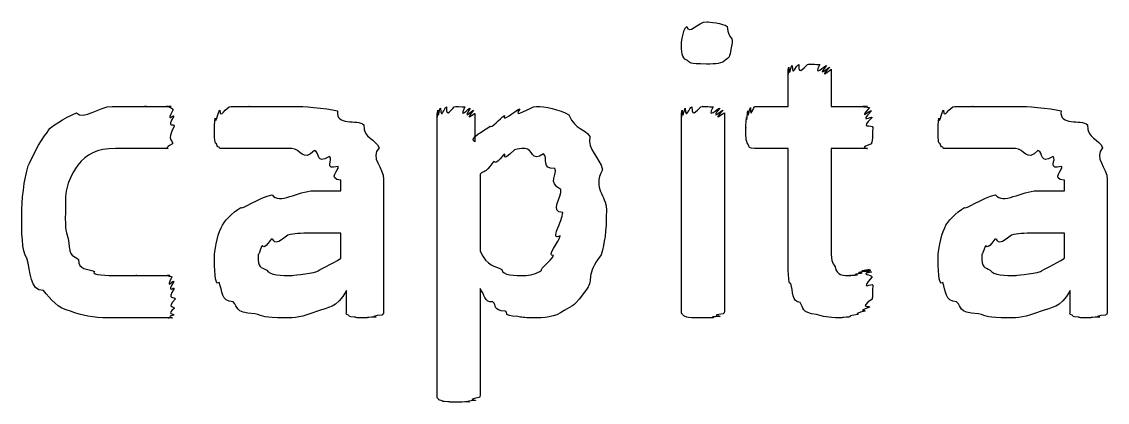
# Model space of a CAD drawing. Header units: millimetres. Extents: x 0 to 216, y 0 to 279.
# Drawn here: x 153.93 to 162.99, y 123.26 to 126.44 of the extents above; entities that cross this region are included whole.
import ezdxf

# ---------------------------------------------------------------- set-up
doc = ezdxf.new("R2010")
doc.units = ezdxf.units.MM
doc.layers.get('0').update_dxf_attribs({"linetype": 'CONTINUOUS'})

msp = doc.modelspace()

# ---------------------------------------------------------------- linework, layer by layer
at = {"color": 0}
for p, q in [((159.858, 126.258), (159.858, 126.258)), ((160.324, 125.729), (160.324, 126.038)), ((160.682, 126.038), (160.682, 125.729)), ((160.048, 125.729), (160.324, 125.729)), ((160.682, 125.729), (160.985, 125.729)), ((157.397, 123.321), (157.397, 125.669)), ((157.711, 125.669), (157.711, 125.432)), ((159.434, 124.021), (159.434, 125.674)), ((159.792, 125.674), (159.792, 124.021)), ((160.324, 125.377), (160.043, 125.377)), ((160.324, 124.484), (160.324, 125.377)), ((160.985, 125.377), (160.682, 125.377)), ((160.682, 125.377), (160.682, 124.605)), ((157.755, 125.162), (157.755, 124.522)), ((156.592, 125.024), (156.592, 125.112)), ((156.95, 125.118), (156.95, 124.021)), ((162.628, 125.024), (162.628, 125.112)), ((162.986, 125.118), (162.986, 124.021)), ((156.366, 125.024), (156.592, 125.024)), ((162.402, 125.024), (162.628, 125.024)), ((158.808, 124.87), (158.808, 124.87)), ((158.444, 124.842), (158.444, 124.842)), ((156.592, 124.671), (156.355, 124.671)), ((156.592, 124.462), (156.592, 124.671)), ((162.628, 124.671), (162.391, 124.671)), ((162.628, 124.462), (162.628, 124.671)), ((161.029, 124.236), (161.029, 124.236)), ((156.641, 124.021), (156.641, 124.192)), ((157.755, 124.208), (157.755, 123.321)), ((162.677, 124.021), (162.677, 124.192)), ((155.21, 124.12), (155.21, 124.12))]:
    msp.add_line(p, q, dxfattribs=at)
for points in [[(159.478, 126.396), (159.495, 126.317), (159.567, 126.435), (159.649, 126.435)], [(159.649, 126.435), (159.657, 126.435), (159.784, 126.421), (159.814, 126.396)], [(159.434, 126.258), (159.434, 126.266), (159.447, 126.37), (159.478, 126.396)], [(159.814, 126.396), (159.833, 126.27), (159.858, 126.328), (159.858, 126.258)], [(159.478, 126.115), (159.434, 126.129), (159.434, 126.188), (159.434, 126.258)], [(159.858, 126.258), (159.833, 126.133), (159.841, 126.146), (159.808, 126.121)], [(159.643, 126.082), (159.492, 126.082), (159.507, 126.093), (159.478, 126.115)], [(159.808, 126.121), (159.771, 126.082), (159.723, 126.082), (159.643, 126.082)], [(160.324, 126.038), (160.324, 125.939), (160.325, 126.046), (160.329, 126.055)], [(160.329, 126.055), (160.335, 125.953), (160.346, 126.067), (160.357, 126.071)], [(160.357, 126.071), (160.36, 125.961), (160.39, 126.077), (160.412, 126.077)], [(160.412, 126.077), (160.408, 125.964), (160.467, 126.082), (160.5, 126.082)], [(160.5, 126.082), (160.478, 126.082), (160.566, 126.08), (160.588, 126.077)], [(160.588, 126.077), (160.525, 125.961), (160.632, 126.074), (160.643, 126.071)], [(160.643, 126.071), (160.551, 125.953), (160.667, 126.062), (160.671, 126.055)], [(160.671, 126.055), (160.562, 125.939), (160.682, 126.041), (160.682, 126.038)], [(154.389, 125.674), (154.445, 125.611), (154.579, 125.729), (154.686, 125.729)], [(154.686, 125.729), (154.721, 125.729), (154.787, 125.729), (154.835, 125.729)], [(154.835, 125.729), (154.82, 125.729), (154.932, 125.729), (154.973, 125.729)], [(154.973, 125.729), (154.901, 125.729), (155.05, 125.729), (155.083, 125.729)], [(155.083, 125.729), (155.084, 125.729), (155.138, 125.729), (155.149, 125.729)], [(155.149, 125.729), (155.111, 125.729), (155.172, 125.729), (155.177, 125.729)], [(155.177, 125.729), (155.122, 125.729), (155.189, 125.72), (155.193, 125.702)], [(155.193, 125.702), (155.128, 125.578), (155.199, 125.669), (155.199, 125.647)], [(155.545, 125.63), (155.55, 125.567), (155.564, 125.674), (155.583, 125.696)], [(155.583, 125.696), (155.586, 125.611), (155.633, 125.729), (155.677, 125.729)], [(155.677, 125.729), (155.674, 125.729), (155.772, 125.729), (155.831, 125.729)], [(155.831, 125.729), (155.793, 125.729), (155.952, 125.729), (156.019, 125.729)], [(156.019, 125.729), (156.046, 125.729), (156.158, 125.729), (156.228, 125.729)], [(156.228, 125.729), (156.247, 125.729), (156.472, 125.716), (156.565, 125.691)], [(156.565, 125.691), (156.549, 125.56), (156.73, 125.626), (156.785, 125.575)], [(157.397, 125.669), (157.397, 125.586), (157.398, 125.692), (157.402, 125.696)], [(157.402, 125.696), (157.404, 125.597), (157.413, 125.709), (157.424, 125.713)], [(157.424, 125.713), (157.43, 125.608), (157.455, 125.724), (157.474, 125.724)], [(157.474, 125.724), (157.47, 125.611), (157.521, 125.729), (157.551, 125.729)], [(157.551, 125.729), (157.532, 125.729), (157.609, 125.727), (157.628, 125.724)], [(157.628, 125.724), (157.569, 125.608), (157.661, 125.72), (157.672, 125.713)], [(157.672, 125.713), (157.595, 125.597), (157.696, 125.703), (157.7, 125.696)], [(157.7, 125.696), (157.606, 125.582), (157.711, 125.68), (157.711, 125.669)], [(157.959, 125.652), (157.933, 125.586), (158.044, 125.696), (158.086, 125.707)], [(158.086, 125.707), (158.017, 125.611), (158.175, 125.729), (158.224, 125.729)], [(158.224, 125.729), (158.29, 125.729), (158.419, 125.705), (158.494, 125.658)], [(159.434, 125.674), (159.434, 125.582), (159.435, 125.688), (159.439, 125.696)], [(159.439, 125.696), (159.445, 125.597), (159.456, 125.709), (159.466, 125.713)], [(159.466, 125.713), (159.469, 125.608), (159.5, 125.724), (159.522, 125.724)], [(159.522, 125.724), (159.518, 125.611), (159.577, 125.729), (159.61, 125.729)], [(159.61, 125.729), (159.588, 125.729), (159.676, 125.727), (159.698, 125.724)], [(159.698, 125.724), (159.635, 125.608), (159.742, 125.72), (159.753, 125.713)], [(159.753, 125.713), (159.661, 125.597), (159.777, 125.703), (159.781, 125.696)], [(159.781, 125.696), (159.672, 125.582), (159.792, 125.681), (159.792, 125.674)], [(159.977, 125.636), (159.978, 125.571), (159.983, 125.676), (159.988, 125.691)], [(159.988, 125.691), (159.989, 125.6), (160.001, 125.714), (160.009, 125.718)], [(160.009, 125.718), (160.007, 125.611), (160.033, 125.729), (160.048, 125.729)], [(160.985, 125.729), (160.889, 125.729), (160.998, 125.725), (161.002, 125.718)], [(161.002, 125.718), (160.9, 125.6), (161.014, 125.705), (161.018, 125.691)], [(161.018, 125.691), (160.908, 125.571), (161.024, 125.658), (161.024, 125.636)], [(161.58, 125.63), (161.586, 125.567), (161.6, 125.674), (161.619, 125.696)], [(161.619, 125.696), (161.622, 125.611), (161.669, 125.729), (161.713, 125.729)], [(161.713, 125.729), (161.71, 125.729), (161.808, 125.729), (161.867, 125.729)], [(161.867, 125.729), (161.829, 125.729), (161.988, 125.729), (162.054, 125.729)], [(162.054, 125.729), (162.082, 125.729), (162.194, 125.729), (162.264, 125.729)], [(162.264, 125.729), (162.283, 125.729), (162.508, 125.716), (162.6, 125.691)], [(162.6, 125.691), (162.585, 125.56), (162.766, 125.626), (162.821, 125.575)], [(154.146, 125.514), (154.143, 125.542), (154.296, 125.641), (154.389, 125.674)], [(155.199, 125.647), (155.133, 125.534), (155.204, 125.597), (155.204, 125.564)], [(155.539, 125.531), (155.539, 125.523), (155.54, 125.608), (155.545, 125.63)], [(157.838, 125.564), (157.849, 125.538), (157.918, 125.63), (157.959, 125.652)], [(158.494, 125.658), (158.554, 125.52), (158.626, 125.553), (158.67, 125.476)], [(159.971, 125.553), (159.971, 125.527), (159.972, 125.614), (159.977, 125.636)], [(161.024, 125.636), (160.911, 125.527), (161.029, 125.586), (161.029, 125.553)], [(161.575, 125.531), (161.575, 125.523), (161.576, 125.608), (161.58, 125.63)], [(153.986, 125.233), (154.008, 125.277), (154.08, 125.44), (154.146, 125.514)], [(155.204, 125.564), (155.133, 125.432), (155.199, 125.444), (155.188, 125.415)], [(155.539, 125.465), (155.539, 125.457), (155.539, 125.509), (155.539, 125.531)], [(156.785, 125.575), (156.781, 125.457), (156.886, 125.459), (156.912, 125.382)], [(157.711, 125.432), (157.65, 125.465), (157.796, 125.527), (157.838, 125.564)], [(159.988, 125.415), (159.971, 125.432), (159.971, 125.49), (159.971, 125.553)], [(161.029, 125.553), (161.029, 125.432), (161.025, 125.444), (161.018, 125.415)], [(161.575, 125.465), (161.575, 125.457), (161.575, 125.509), (161.575, 125.531)], [(162.821, 125.575), (162.816, 125.457), (162.921, 125.459), (162.947, 125.382)], [(155.188, 125.415), (155.111, 125.377), (155.163, 125.377), (155.149, 125.377)], [(155.556, 125.415), (155.542, 125.417), (155.542, 125.446), (155.539, 125.465)], [(155.578, 125.388), (155.557, 125.391), (155.563, 125.404), (155.556, 125.415)], [(158.67, 125.476), (158.645, 125.366), (158.753, 125.306), (158.775, 125.2)], [(160.043, 125.377), (159.996, 125.377), (160.001, 125.389), (159.988, 125.415)], [(161.018, 125.415), (160.897, 125.377), (160.999, 125.377), (160.985, 125.377)], [(161.592, 125.415), (161.578, 125.417), (161.578, 125.446), (161.575, 125.465)], [(161.613, 125.388), (161.593, 125.391), (161.598, 125.404), (161.592, 125.415)], [(154.714, 125.377), (154.551, 125.377), (154.473, 125.33), (154.4, 125.239)], [(154.885, 125.377), (154.754, 125.377), (154.78, 125.377), (154.714, 125.377)], [(155.006, 125.377), (154.967, 125.377), (154.932, 125.377), (154.885, 125.377)], [(155.094, 125.377), (155.036, 125.377), (155.042, 125.377), (155.006, 125.377)], [(155.149, 125.377), (155.08, 125.377), (155.116, 125.377), (155.094, 125.377)], [(155.605, 125.377), (155.572, 125.377), (155.585, 125.379), (155.578, 125.388)], [(155.677, 125.377), (155.597, 125.377), (155.619, 125.377), (155.605, 125.377)], [(155.798, 125.377), (155.663, 125.377), (155.71, 125.377), (155.677, 125.377)], [(155.964, 125.377), (155.877, 125.377), (155.845, 125.377), (155.798, 125.377)], [(156.184, 125.377), (156.005, 125.377), (156.03, 125.377), (155.964, 125.377)], [(156.372, 125.36), (156.278, 125.258), (156.257, 125.377), (156.184, 125.377)], [(156.498, 125.311), (156.38, 125.236), (156.422, 125.349), (156.372, 125.36)], [(156.912, 125.382), (156.832, 125.302), (156.95, 125.217), (156.95, 125.118)], [(157.953, 125.327), (157.856, 125.211), (157.893, 125.29), (157.86, 125.261)], [(158.042, 125.366), (157.915, 125.244), (157.982, 125.345), (157.953, 125.327)], [(158.13, 125.377), (158.091, 125.377), (158.071, 125.373), (158.042, 125.366)], [(158.284, 125.332), (158.182, 125.258), (158.192, 125.377), (158.13, 125.377)], [(158.378, 125.211), (158.264, 125.2), (158.324, 125.302), (158.284, 125.332)], [(161.641, 125.377), (161.608, 125.377), (161.621, 125.379), (161.613, 125.388)], [(161.713, 125.377), (161.633, 125.377), (161.655, 125.377), (161.641, 125.377)], [(161.834, 125.377), (161.699, 125.377), (161.746, 125.377), (161.713, 125.377)], [(161.999, 125.377), (161.913, 125.377), (161.881, 125.377), (161.834, 125.377)], [(162.22, 125.377), (162.041, 125.377), (162.065, 125.377), (161.999, 125.377)], [(162.407, 125.36), (162.314, 125.258), (162.293, 125.377), (162.22, 125.377)], [(162.534, 125.311), (162.416, 125.236), (162.458, 125.349), (162.407, 125.36)], [(162.947, 125.382), (162.868, 125.302), (162.986, 125.217), (162.986, 125.118)], [(153.931, 124.825), (153.931, 124.936), (153.949, 125.123), (153.986, 125.233)], [(154.4, 125.239), (154.291, 125.075), (154.295, 125.014), (154.295, 124.842)], [(156.57, 125.228), (156.446, 125.192), (156.531, 125.288), (156.498, 125.311)], [(157.86, 125.261), (157.789, 125.156), (157.791, 125.202), (157.755, 125.162)], [(162.606, 125.228), (162.482, 125.192), (162.567, 125.288), (162.534, 125.311)], [(156.592, 125.112), (156.476, 125.126), (156.584, 125.195), (156.57, 125.228)], [(158.428, 125.035), (158.312, 125.097), (158.403, 125.159), (158.378, 125.211)], [(158.775, 125.2), (158.689, 125.038), (158.808, 124.987), (158.808, 124.87)], [(162.628, 125.112), (162.512, 125.126), (162.62, 125.195), (162.606, 125.228)], [(155.76, 124.886), (155.756, 124.861), (155.915, 124.969), (156.019, 124.991)], [(156.019, 124.991), (156.079, 124.906), (156.236, 125.024), (156.366, 125.024)], [(158.444, 124.842), (158.33, 124.85), (158.438, 124.972), (158.428, 125.035)], [(161.796, 124.886), (161.791, 124.861), (161.951, 124.969), (162.054, 124.991)], [(162.054, 124.991), (162.115, 124.906), (162.272, 125.024), (162.402, 125.024)], [(155.594, 124.715), (155.616, 124.77), (155.689, 124.842), (155.76, 124.886)], [(158.808, 124.87), (158.808, 124.663), (158.793, 124.602), (158.764, 124.489)], [(161.63, 124.715), (161.652, 124.77), (161.725, 124.842), (161.796, 124.886)], [(153.975, 124.462), (153.931, 124.52), (153.931, 124.689), (153.931, 124.825)], [(154.295, 124.842), (154.291, 124.696), (154.303, 124.677), (154.322, 124.611)], [(158.422, 124.649), (158.33, 124.601), (158.444, 124.776), (158.444, 124.842)], [(155.539, 124.473), (155.539, 124.513), (155.557, 124.645), (155.594, 124.715)], [(161.575, 124.473), (161.575, 124.513), (161.593, 124.645), (161.63, 124.715)], [(154.322, 124.611), (154.328, 124.45), (154.368, 124.495), (154.405, 124.45)], [(156.013, 124.622), (155.936, 124.506), (155.949, 124.586), (155.931, 124.561)], [(156.151, 124.655), (156.009, 124.535), (156.049, 124.635), (156.013, 124.622)], [(156.355, 124.671), (156.241, 124.671), (156.209, 124.666), (156.151, 124.655)], [(158.367, 124.484), (158.303, 124.479), (158.411, 124.59), (158.422, 124.649)], [(160.682, 124.605), (160.679, 124.413), (160.693, 124.437), (160.715, 124.39)], [(162.049, 124.622), (161.972, 124.506), (161.984, 124.586), (161.966, 124.561)], [(162.187, 124.655), (162.045, 124.535), (162.085, 124.635), (162.049, 124.622)], [(162.391, 124.671), (162.276, 124.671), (162.245, 124.666), (162.187, 124.655)], [(155.931, 124.561), (155.899, 124.458), (155.903, 124.513), (155.903, 124.484)], [(157.755, 124.522), (157.816, 124.387), (157.878, 124.404), (157.937, 124.368)], [(161.966, 124.561), (161.935, 124.458), (161.939, 124.513), (161.939, 124.484)], [(154.113, 124.192), (153.993, 124.189), (154.008, 124.354), (153.975, 124.462)], [(154.405, 124.45), (154.401, 124.362), (154.485, 124.374), (154.537, 124.351)], [(155.578, 124.258), (155.539, 124.222), (155.539, 124.391), (155.539, 124.473)], [(155.903, 124.484), (155.899, 124.376), (155.926, 124.391), (155.975, 124.362)], [(156.393, 124.351), (156.406, 124.365), (156.522, 124.413), (156.592, 124.462)], [(158.268, 124.362), (158.253, 124.376), (158.341, 124.431), (158.367, 124.484)], [(158.764, 124.489), (158.634, 124.321), (158.699, 124.285), (158.648, 124.208)], [(160.346, 124.252), (160.324, 124.222), (160.324, 124.395), (160.324, 124.484)], [(161.613, 124.258), (161.575, 124.222), (161.575, 124.391), (161.575, 124.473)], [(161.939, 124.484), (161.935, 124.376), (161.962, 124.391), (162.01, 124.362)], [(162.429, 124.351), (162.442, 124.365), (162.558, 124.413), (162.628, 124.462)], [(154.537, 124.351), (154.507, 124.318), (154.653, 124.318), (154.719, 124.318)], [(155.975, 124.362), (155.998, 124.318), (156.097, 124.318), (156.19, 124.318)], [(156.19, 124.318), (156.163, 124.318), (156.33, 124.329), (156.393, 124.351)], [(157.937, 124.368), (157.933, 124.318), (158.055, 124.318), (158.119, 124.318)], [(158.119, 124.318), (158.171, 124.318), (158.226, 124.332), (158.268, 124.362)], [(160.715, 124.39), (160.727, 124.318), (160.784, 124.318), (160.847, 124.318)], [(160.903, 124.324), (160.842, 124.329), (160.93, 124.336), (160.941, 124.34)], [(160.941, 124.34), (160.867, 124.34), (160.966, 124.353), (160.974, 124.357)], [(160.974, 124.357), (160.886, 124.351), (160.993, 124.368), (161.002, 124.368)], [(161.002, 124.368), (160.897, 124.351), (161.008, 124.365), (161.013, 124.362)], [(161.013, 124.362), (160.904, 124.347), (161.018, 124.357), (161.018, 124.346)], [(161.018, 124.346), (160.908, 124.329), (161.024, 124.325), (161.024, 124.307)], [(162.01, 124.362), (162.034, 124.318), (162.133, 124.318), (162.226, 124.318)], [(162.226, 124.318), (162.199, 124.318), (162.366, 124.329), (162.429, 124.351)], [(154.719, 124.318), (154.758, 124.318), (154.842, 124.318), (154.89, 124.318)], [(154.89, 124.318), (154.853, 124.318), (154.98, 124.318), (155.017, 124.318)], [(155.017, 124.318), (155.044, 124.318), (155.083, 124.318), (155.105, 124.318)], [(155.105, 124.318), (155.091, 124.318), (155.151, 124.318), (155.166, 124.318)], [(155.166, 124.318), (155.113, 124.318), (155.178, 124.314), (155.182, 124.307)], [(155.182, 124.307), (155.125, 124.186), (155.195, 124.287), (155.199, 124.269)], [(155.199, 124.269), (155.133, 124.153), (155.204, 124.233), (155.204, 124.208)], [(155.694, 124.098), (155.594, 124.098), (155.607, 124.194), (155.578, 124.258)], [(160.423, 124.092), (160.357, 124.094), (160.364, 124.189), (160.346, 124.252)], [(160.847, 124.318), (160.812, 124.318), (160.887, 124.32), (160.903, 124.324)], [(161.024, 124.307), (160.911, 124.175), (161.029, 124.265), (161.029, 124.236)], [(161.029, 124.236), (161.029, 124.098), (161.026, 124.149), (161.024, 124.12)], [(161.729, 124.098), (161.63, 124.098), (161.642, 124.194), (161.613, 124.258)], [(154.339, 124.021), (154.231, 124.043), (154.175, 124.117), (154.113, 124.192)], [(155.204, 124.208), (155.135, 124.101), (155.21, 124.153), (155.21, 124.12)], [(156.641, 124.192), (156.553, 124.038), (156.487, 124.056), (156.399, 124.021)], [(157.86, 124.098), (157.789, 124.087), (157.791, 124.167), (157.755, 124.208)], [(158.648, 124.208), (158.532, 124.05), (158.532, 124.07), (158.455, 124.026)], [(162.677, 124.192), (162.589, 124.038), (162.523, 124.056), (162.435, 124.021)], [(155.21, 124.12), (155.135, 124.038), (155.207, 124.065), (155.204, 124.043)], [(155.876, 123.999), (155.694, 124.01), (155.744, 124.054), (155.694, 124.098)], [(157.964, 124.021), (157.86, 124.024), (157.896, 124.068), (157.86, 124.098)], [(160.561, 123.993), (160.426, 124.006), (160.459, 124.048), (160.423, 124.092)], [(161.002, 124.054), (160.886, 124.012), (160.981, 124.032), (160.963, 124.021)], [(161.024, 124.12), (160.904, 124.038), (161.013, 124.068), (161.002, 124.054)], [(161.911, 123.999), (161.729, 124.01), (161.78, 124.054), (161.729, 124.098)], [(154.653, 123.965), (154.529, 123.965), (154.43, 123.983), (154.339, 124.021)], [(154.813, 123.965), (154.703, 123.965), (154.708, 123.965), (154.653, 123.965)], [(154.962, 123.965), (154.809, 123.965), (154.868, 123.965), (154.813, 123.965)], [(155.083, 123.965), (155.018, 123.965), (155.009, 123.965), (154.962, 123.965)], [(155.16, 123.965), (155.089, 123.965), (155.119, 123.965), (155.083, 123.965)], [(155.188, 123.965), (155.117, 123.965), (155.174, 123.965), (155.16, 123.965)], [(155.199, 123.988), (155.128, 123.965), (155.195, 123.965), (155.188, 123.965)], [(155.204, 124.043), (155.133, 123.994), (155.201, 124.001), (155.199, 123.988)], [(156.118, 123.965), (155.954, 123.965), (155.949, 123.977), (155.876, 123.999)], [(156.399, 124.021), (156.259, 123.965), (156.217, 123.965), (156.118, 123.965)], [(156.658, 123.988), (156.626, 123.988), (156.641, 124.006), (156.641, 124.021)], [(156.708, 123.971), (156.649, 123.972), (156.669, 123.98), (156.658, 123.988)], [(156.796, 123.965), (156.693, 123.965), (156.73, 123.967), (156.708, 123.971)], [(156.884, 123.971), (156.77, 123.965), (156.836, 123.965), (156.796, 123.965)], [(156.934, 123.988), (156.81, 123.972), (156.906, 123.974), (156.884, 123.971)], [(156.95, 124.021), (156.95, 123.988), (156.945, 123.994), (156.934, 123.988)], [(158.069, 123.977), (157.929, 123.983), (158, 124.001), (157.964, 124.021)], [(158.19, 123.965), (158.116, 123.965), (158.105, 123.968), (158.069, 123.977)], [(158.455, 124.026), (158.378, 123.965), (158.29, 123.965), (158.19, 123.965)], [(159.439, 123.999), (159.434, 123.994), (159.434, 124.012), (159.434, 124.021)], [(159.466, 123.977), (159.445, 123.98), (159.446, 123.99), (159.439, 123.999)], [(159.522, 123.965), (159.469, 123.968), (159.48, 123.972), (159.466, 123.977)], [(159.61, 123.965), (159.518, 123.965), (159.547, 123.965), (159.522, 123.965)], [(159.698, 123.965), (159.588, 123.965), (159.646, 123.965), (159.61, 123.965)], [(159.753, 123.977), (159.635, 123.968), (159.723, 123.968), (159.698, 123.965)], [(159.781, 123.999), (159.661, 123.98), (159.767, 123.983), (159.753, 123.977)], [(159.792, 124.021), (159.789, 123.994), (159.788, 124.006), (159.781, 123.999)], [(160.754, 123.965), (160.654, 123.965), (160.616, 123.974), (160.561, 123.993)], [(160.831, 123.971), (160.754, 123.965), (160.778, 123.965), (160.754, 123.965)], [(160.903, 123.993), (160.805, 123.977), (160.856, 123.978), (160.831, 123.971)], [(160.963, 124.021), (160.849, 123.99), (160.925, 124), (160.903, 123.993)], [(162.154, 123.965), (161.99, 123.965), (161.984, 123.977), (161.911, 123.999)], [(162.435, 124.021), (162.294, 123.965), (162.253, 123.965), (162.154, 123.965)], [(162.694, 123.988), (162.662, 123.988), (162.677, 124.006), (162.677, 124.021)], [(162.743, 123.971), (162.684, 123.972), (162.705, 123.98), (162.694, 123.988)], [(162.832, 123.965), (162.728, 123.965), (162.766, 123.967), (162.743, 123.971)], [(162.92, 123.971), (162.806, 123.965), (162.872, 123.965), (162.832, 123.965)], [(162.97, 123.988), (162.845, 123.972), (162.942, 123.974), (162.92, 123.971)], [(162.986, 124.021), (162.986, 123.988), (162.981, 123.994), (162.97, 123.988)], [(157.402, 123.293), (157.397, 123.29), (157.397, 123.31), (157.397, 123.321)], [(157.43, 123.276), (157.408, 123.275), (157.409, 123.286), (157.402, 123.293)], [(157.485, 123.265), (157.433, 123.264), (157.444, 123.27), (157.43, 123.276)], [(157.573, 123.26), (157.481, 123.26), (157.51, 123.263), (157.485, 123.265)], [(157.661, 123.265), (157.551, 123.26), (157.609, 123.26), (157.573, 123.26)], [(157.716, 123.276), (157.598, 123.264), (157.686, 123.265), (157.661, 123.265)], [(157.744, 123.299), (157.624, 123.275), (157.73, 123.281), (157.716, 123.276)], [(157.755, 123.321), (157.752, 123.293), (157.751, 123.307), (157.744, 123.299)]]:
    msp.add_open_spline(points, degree=3, dxfattribs=at)

doc.saveas('drawing.dxf')
